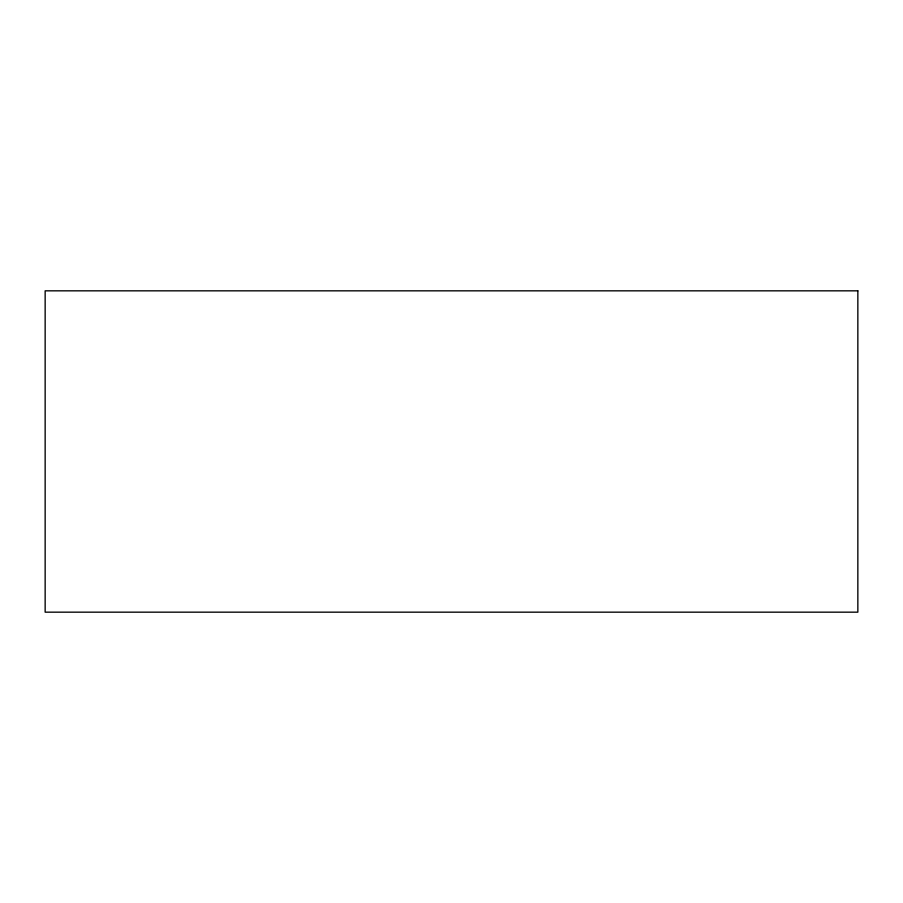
<?xml version="1.0" encoding="UTF-8"?>
<svg xmlns="http://www.w3.org/2000/svg" width="903" height="903" viewBox="0 0 903 903"><rect width="100%" height="100%" fill="white"/><g stroke="black" fill="none" stroke-linecap="round" stroke-linejoin="round"><path stroke-width="1.35" d="M857.85 290.834L45.15 290.834L45.15 612.166L857.85 612.166L857.85 290.834"/></g></svg>
